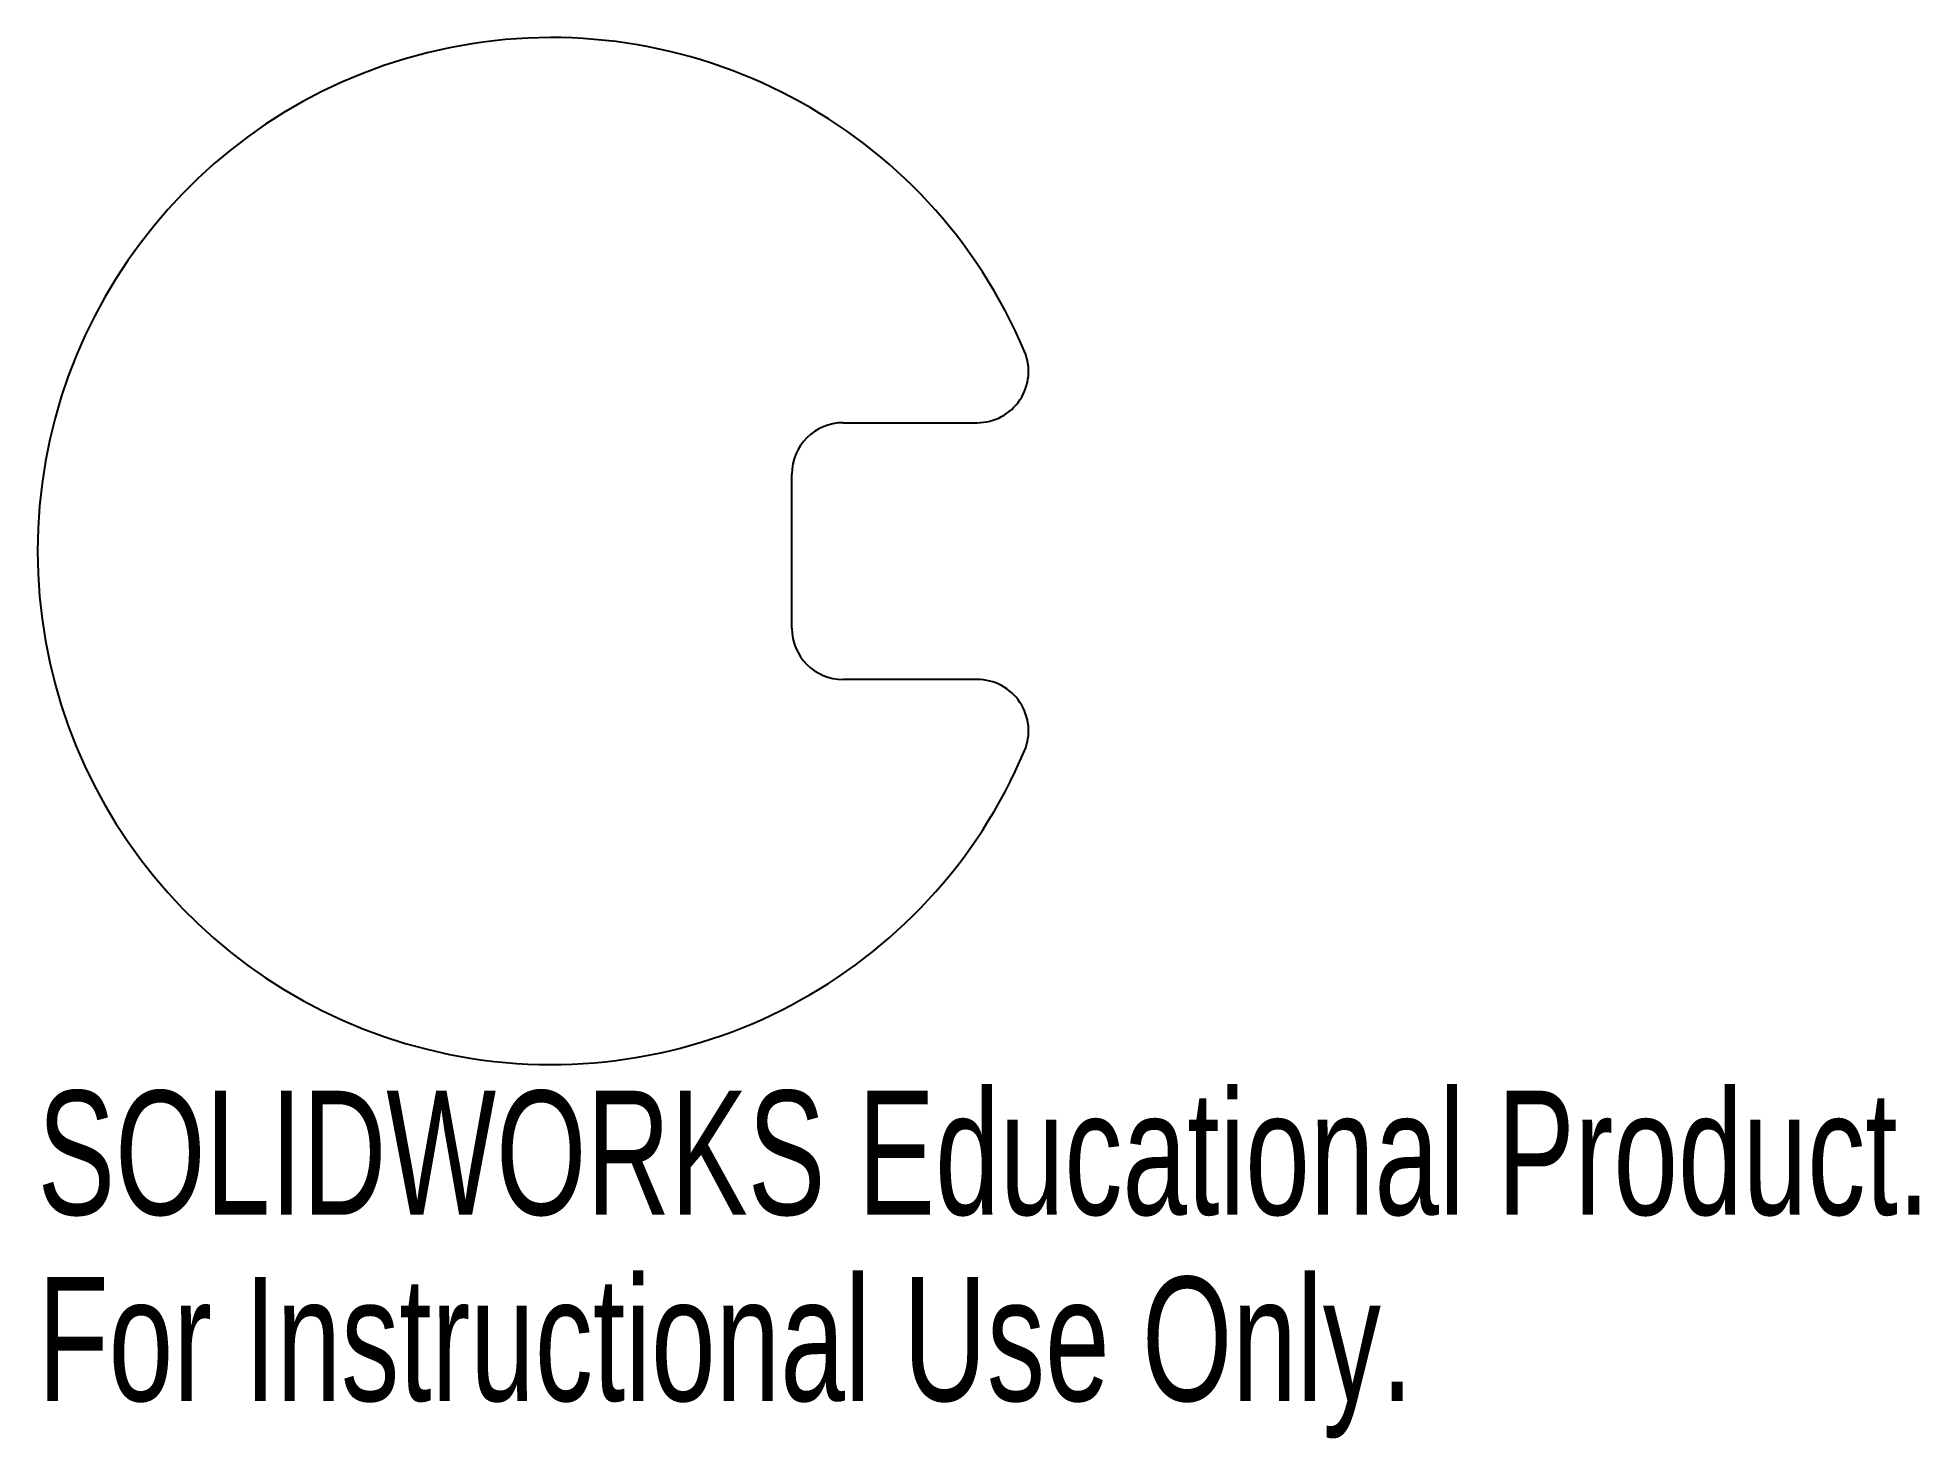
# Model space of a CAD drawing. Header units: millimetres. Extents: x -20 to 53.3, y -34.6 to 20.
import ezdxf

# ---------------------------------------------------------------- set-up
doc = ezdxf.new("R2010")
doc.units = ezdxf.units.MM
doc.styles.add('SLDTEXTSTYLE0', font='TXT', dxfattribs={"width": 0.7})

msp = doc.modelspace()

# ---------------------------------------------------------------- linework, layer by layer
at = {"color": 7, "linetype": 'Continuous', "lineweight": 25}
for p, q in [((11.365, 5), (16.583, 5)), ((9.365, -3), (9.365, 3)), ((16.583, -5), (11.365, -5))]:
    msp.add_line(p, q, dxfattribs=at)
for centre, radius, start, end in [((0, 0), 20, 22.88538, 337.11462), ((16.583, 7), 2, 270, 22.88538), ((11.365, 3), 2, 90, 180), ((11.365, -3), 2, 180, 270), ((16.583, -7), 2, 337.11462, 90)]:
    msp.add_arc(centre, radius, start, end, dxfattribs=at)

# ---------------------------------------------------------------- texts
at = {"color": 7, "linetype": 'Continuous', "char_height": 4.83362, "attachment_point": 1, "style": 'SLDTEXTSTYLE0'}
for s, insert in [('SOLIDWORKS Educational Product.', (-20, -21.02)), ('For Instructional Use Only.', (-20, -28.27))]:
    msp.add_mtext(s, dxfattribs=dict(at, insert=insert))

doc.saveas('drawing.dxf')
